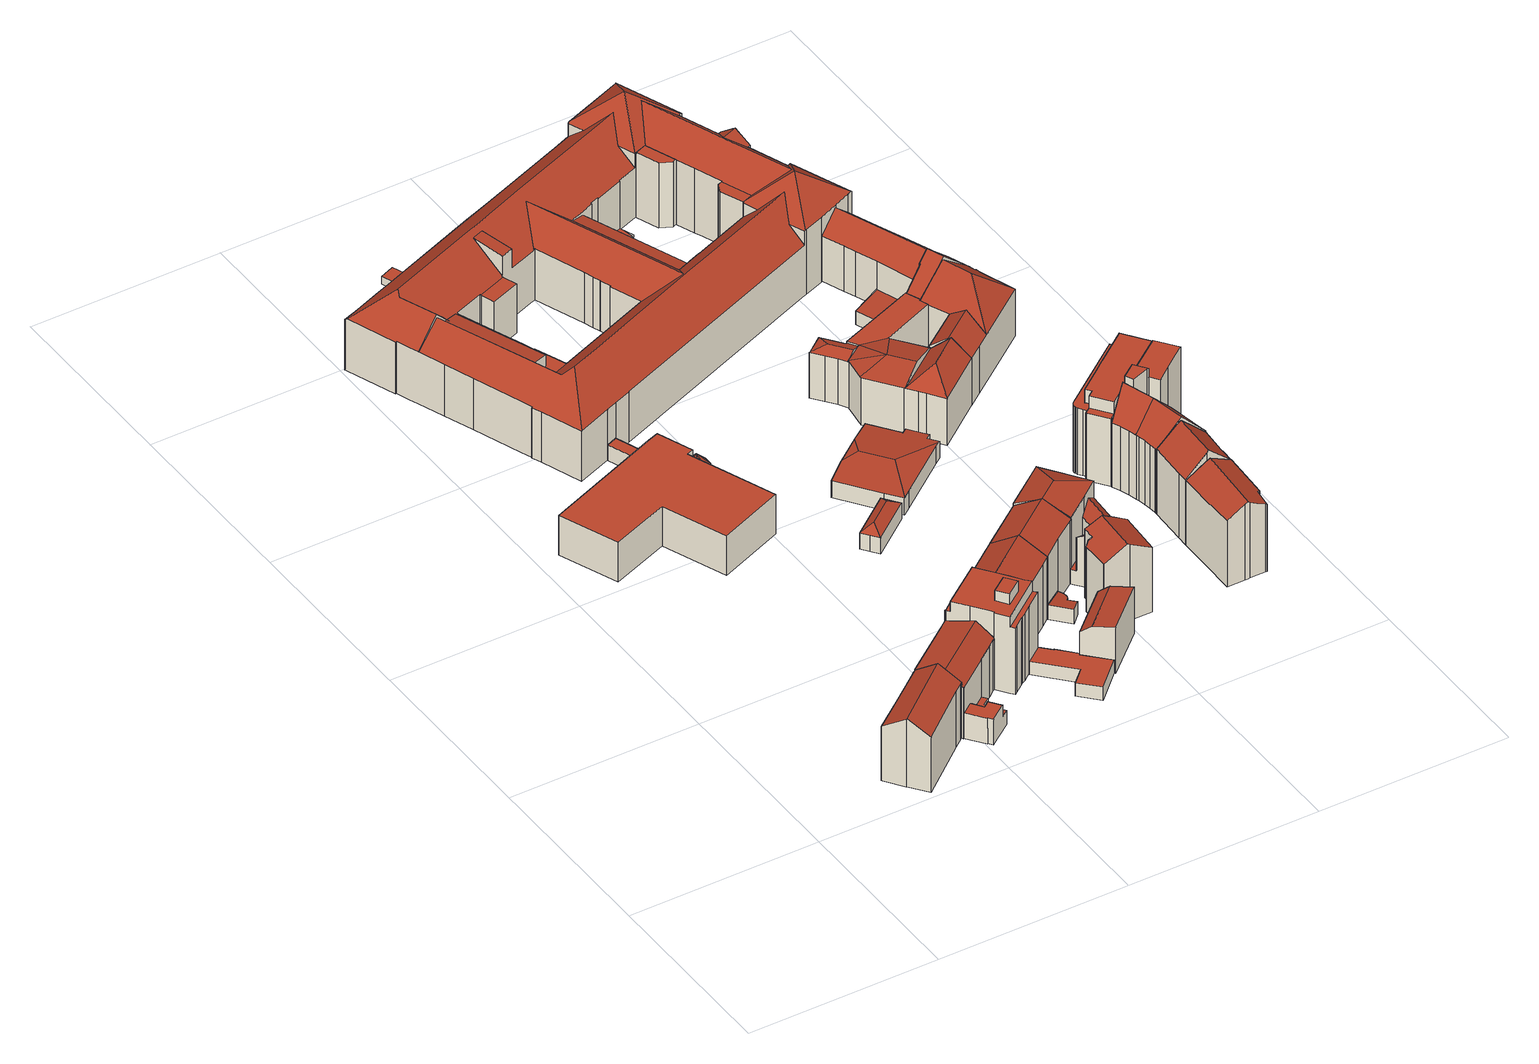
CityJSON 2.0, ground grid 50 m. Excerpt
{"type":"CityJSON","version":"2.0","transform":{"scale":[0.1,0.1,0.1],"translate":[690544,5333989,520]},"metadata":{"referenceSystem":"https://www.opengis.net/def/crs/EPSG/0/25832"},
"CityObjects":{
"building1":{"type":"Building","attributes":{"Gemeindeschluessel":"09162000","HoeheDach":"540.269","HoeheGrund":"521.000","Methode":"1000","NiedrigsteTraufeDesGebaeudes":"536.360","Geometrietyp2DReferenz":"3000","function":"31001_1000","roofType":"3100","measuredHeight":19.27,"storeysAboveGround":5},"geometry":[{"type":"MultiSurface","lod":"2","boundaries":[[[0,1,2,3]],[[4,5,6,7]],[[8,9,10,11,12,13]],[[12,14,5,4,15,13]],[[3,2,16,17]],[[18,19,1,0]],[[20,21,22,23]],[[7,6,21,20]],[[24,25,26,27,10,9]],[[26,16,2,1,19,28,29,27]],[[0,3,17,25,24,9,8,13,15,4,7,20,23,30,31,18]],[[29,28,31,30,23,22]],[[17,16,26,25]],[[31,28,19,18]],[[11,10,27,29,22,21,6,5,14,12]]],"semantics":{"surfaces":[{"type":"WallSurface"},{"type":"RoofSurface"},{"type":"GroundSurface"}],"values":[0,0,0,0,0,0,0,0,0,1,2,0,0,0,1]}}]},
"building2":{"type":"Building","attributes":{"Gemeindeschluessel":"09162000","HoeheDach":"538.961","HoeheGrund":"521.009","Methode":"2000","NiedrigsteTraufeDesGebaeudes":"524.890","Geometrietyp2DReferenz":"3000","function":"31001_9998","roofType":"3100","measuredHeight":17.95,"storeysAboveGround":5},"geometry":[{"type":"MultiSurface","lod":"2","boundaries":[[[32,33,34,35]],[[31,36,37,23]],[[38,39,40,41,42,43,44,45]],[[46,47,48,49,50,51,52,53,54,55,56,57,58]],[[59,60,61,62]],[[63,50,49,64]],[[59,65,45,44,66,60]],[[67,51,50,63]],[[62,61,68,69]],[[41,70,71,42]],[[72,73,33,32]],[[43,74,66,44]],[[75,76,65,59,62,69,77,78,79,0,80,31,23,81,72,32,35,67,63,64,82,83]],[[42,71,74,43]],[[0,55,54,80]],[[64,49,48,82]],[[79,56,55,0]],[[84,68,61,60,66,74,71,70,85]],[[23,37,86,81]],[[38,76,75,39]],[[52,34,33,73,86,37,36,53]],[[78,77,84,85,58,57]],[[81,86,73,72]],[[82,48,47,83]],[[76,38,45,65]],[[67,35,34,52,51]],[[75,83,47,46,40,39]],[[40,46,58,85,70,41]],[[78,57,56,79]],[[69,68,84,77]],[[31,80,54,53,36]]],"semantics":{"surfaces":[{"type":"WallSurface"},{"type":"RoofSurface"},{"type":"GroundSurface"}],"values":[0,0,1,1,0,0,0,0,0,0,0,0,2,0,0,0,0,1,0,0,1,0,0,0,0,0,0,0,0,0,0]}}]},
"building3":{"type":"Building","attributes":{"Gemeindeschluessel":"09162000","HoeheDach":"531.530","HoeheGrund":"520.329","Methode":"2000","NiedrigsteTraufeDesGebaeudes":"524.670","Geometrietyp2DReferenz":"3000","function":"31001_3051","roofType":"1000","measuredHeight":11.2,"storeysAboveGround":3},"geometry":[{"type":"MultiSurface","lod":"2","boundaries":[[[87,88,89,90]],[[91,92,93,89]],[[94,95,88,87]],[[91,89,88,95]],[[96,97,98,99]],[[100,101,102,103]],[[90,89,93,104,105]],[[106,91,95,94]],[[107,108,97,96]],[[99,109,100,103,106,94,87,90,105,107,96]],[[103,102,92,91,106]],[[105,104,108,107]],[[101,110,98,97,108,104,93,92,102]],[[109,110,101,100]],[[99,98,110,109]]],"semantics":{"surfaces":[{"type":"WallSurface"},{"type":"RoofSurface"},{"type":"GroundSurface"}],"values":[0,0,0,1,0,0,0,0,0,2,0,0,1,0,0]}}]},
"building4":{"type":"Building","attributes":{"Gemeindeschluessel":"09162000","HoeheDach":"545.730","HoeheGrund":"521.060","Methode":"2000","NiedrigsteTraufeDesGebaeudes":"539.850","Geometrietyp2DReferenz":"3000","function":"31001_1000","roofType":"1000","measuredHeight":24.67,"storeysAboveGround":6},"geometry":[{"type":"MultiSurface","lod":"2","boundaries":[[[111,112,113,114]],[[115,116,117,118,119,120,121,122,123,113,112],[124,125,126,127]],[[128,129,130,131]],[[122,121,132,133,134,123]],[[135,136,115,112,111,137,138]],[[139,140,141,142]],[[143,144,145,146,147,148]],[[149,150,129,128]],[[126,151,152,127]],[[153,154,155,156]],[[144,143,153,156,157,139,142,158,159,160,161,136,135,138,149,128,131,162,163,164,165,134,133,132,166,167,145]],[[168,120,119,169]],[[158,142,141,169,119,118,159]],[[163,170,171,164]],[[151,172,173,152]],[[138,137,150,149]],[[111,114,171,170,174,130,129,150,137]],[[162,174,170,163]],[[125,172,151,126]],[[123,134,165,164,171,114,113]],[[157,175,140,139]],[[161,160,117,116,115,136]],[[124,173,172,125]],[[159,118,117,160]],[[131,130,174,162]],[[156,155,175,157]],[[143,148,154,153]],[[141,140,175,155,154,148,147,146,176,168,169]],[[127,152,173,124]],[[120,168,176,146,145,167,166,132,121]]],"semantics":{"surfaces":[{"type":"WallSurface"},{"type":"RoofSurface"},{"type":"GroundSurface"}],"values":[0,1,0,0,0,0,0,0,0,0,2,0,0,0,1,0,1,0,0,0,0,0,0,0,0,0,0,1,0,0]}}]},
"building5":{"type":"Building","attributes":{"Gemeindeschluessel":"09162000","HoeheDach":"526.450","HoeheGrund":"520.320","Methode":"2000","NiedrigsteTraufeDesGebaeudes":"523.258","Geometrietyp2DReferenz":"3000","function":"31001_3051","roofType":"3600","measuredHeight":6.13},"geometry":[{"type":"MultiSurface","lod":"2","boundaries":[[[177,178,179,180]],[[181,182,183,184]],[[185,186,187,188]],[[189,190,191,192]],[[191,190,193,178,177]],[[189,185,188,193,190]],[[188,187,178]],[[194,192,191,177,180]],[[186,195,196,187]],[[185,189,192,194,181,184,195,186]],[[178,182,179]],[[178,196,183]],[[181,194,180,179,182]],[[187,196,178]],[[193,188,178]],[[195,184,183,196]],[[178,183,182]]],"semantics":{"surfaces":[{"type":"RoofSurface"},{"type":"WallSurface"},{"type":"GroundSurface"}],"values":[0,1,1,1,0,1,0,1,1,2,0,0,1,0,0,1,0]}}]},
"building6":{"type":"Building","attributes":{"Gemeindeschluessel":"09162000","HoeheDach":"524.285","HoeheGrund":"520.601","Methode":"1000","NiedrigsteTraufeDesGebaeudes":"524.285","Geometrietyp2DReferenz":"3000","function":"31001_2000","roofType":"1000","measuredHeight":3.68,"storeysAboveGround":1},"geometry":[{"type":"MultiSurface","lod":"2","boundaries":[[[197,198,199,200]],[[198,201,202,199]],[[203,204,205,206]],[[197,207,208,209,210,211,203,206,201,198]],[[208,207,212,213]],[[197,200,212,207]],[[209,214,215,210]],[[210,215,216,211]],[[211,216,204,203]],[[213,212,200,199,202,205,204,216,215,214]],[[209,208,213,214]],[[206,205,202,201]]],"semantics":{"surfaces":[{"type":"WallSurface"},{"type":"GroundSurface"},{"type":"RoofSurface"}],"values":[0,0,0,1,0,0,0,0,0,2,0,0]}}]},
"building7":{"type":"Building","attributes":{"Gemeindeschluessel":"09162000","HoeheDach":"542.620","HoeheGrund":"520.954","Methode":"2000","NiedrigsteTraufeDesGebaeudes":"538.317","Geometrietyp2DReferenz":"3000","function":"31001_9998","roofType":"3100","measuredHeight":21.67,"storeysAboveGround":5},"geometry":[{"type":"MultiSurface","lod":"2","boundaries":[[[217,218,219,220,221,222,223,224]],[[225,226,227,228,229,230,231,232,233,234]],[[234,221,220,225]],[[228,235,236,229]],[[232,223,222,233]],[[236,235,237,238,219,218]],[[227,237,235,228]],[[226,238,237,227]],[[231,224,223,232]],[[225,220,219,238,226]],[[233,222,221,234]],[[230,217,224,231]],[[229,236,218,217,230]]],"semantics":{"surfaces":[{"type":"RoofSurface"},{"type":"GroundSurface"},{"type":"WallSurface"}],"values":[0,1,2,2,2,0,2,2,2,2,2,2,2]}}]},
"building8":{"type":"Building","attributes":{"Gemeindeschluessel":"09162000","HoeheDach":"522.970","HoeheGrund":"520.866","Methode":"2000","NiedrigsteTraufeDesGebaeudes":"522.970","Geometrietyp2DReferenz":"3000","function":"31001_9998","roofType":"1000","measuredHeight":2.1,"storeysAboveGround":1},"geometry":[{"type":"MultiSurface","lod":"2","boundaries":[[[239,240,241,242]],[[243,244,240,239]],[[240,244,245,241]],[[242,246,243,239]],[[246,245,244,243]],[[242,241,245,246]]],"semantics":{"surfaces":[{"type":"WallSurface"},{"type":"RoofSurface"},{"type":"GroundSurface"}],"values":[0,0,1,2,0,0]}}]},
"building9":{"type":"Building","attributes":{"Gemeindeschluessel":"09162000","HoeheDach":"527.171","HoeheGrund":"520.770","Methode":"2000","NiedrigsteTraufeDesGebaeudes":"525.265","Geometrietyp2DReferenz":"3000","function":"31001_3051","roofType":"3200","measuredHeight":6.4,"storeysAboveGround":1},"geometry":[{"type":"MultiSurface","lod":"2","boundaries":[[[247,248,249,250]],[[251,252,249,253]],[[254,255,251,253,256,257]],[[253,249,248,256]],[[247,250,258,259]],[[256,248,247,257]],[[254,259,260,255]],[[257,247,259,254]],[[260,259,258,252]],[[258,250,249,252]],[[255,260,252,251]]],"semantics":{"surfaces":[{"type":"RoofSurface"},{"type":"WallSurface"},{"type":"GroundSurface"}],"values":[0,1,2,1,0,1,1,1,0,0,1]}}]},
"building10":{"type":"Building","attributes":{"Gemeindeschluessel":"09162000","HoeheDach":"533.542","HoeheGrund":"520.411","Methode":"2000","NiedrigsteTraufeDesGebaeudes":"530.713","Geometrietyp2DReferenz":"3000","function":"31001_9998","roofType":"1000","measuredHeight":13.13,"storeysAboveGround":3},"geometry":[{"type":"MultiSurface","lod":"2","boundaries":[[[261,262,263,264]],[[265,266,267,268]],[[263,262,267,266,269]],[[270,265,268,261,264]],[[264,263,269,270]],[[265,270,269,266]],[[261,268,267,262]]],"semantics":{"surfaces":[{"type":"RoofSurface"},{"type":"GroundSurface"},{"type":"WallSurface"}],"values":[0,1,2,2,0,2,2]}}]},
"building11":{"type":"Building","attributes":{"Gemeindeschluessel":"09162000","HoeheDach":"524.669","HoeheGrund":"520.561","Methode":"2000","NiedrigsteTraufeDesGebaeudes":"523.819","Geometrietyp2DReferenz":"3000","function":"31001_2000","roofType":"1000","measuredHeight":4.11},"geometry":[{"type":"MultiSurface","lod":"2","boundaries":[[[271,272,273,274]],[[275,276,277,278]],[[275,278,279,280]],[[281,282,277,276]],[[283,284,285,286]],[[281,287,288,282]],[[286,285,273,272,289,290,279,278,277,282,288]],[[291,290,289,292]],[[292,289,272,271]],[[274,273,285,284]],[[280,279,290,291]],[[287,283,286,288]],[[283,287,281,276,275,280,291,292,271,274,284]]],"semantics":{"surfaces":[{"type":"WallSurface"},{"type":"RoofSurface"},{"type":"GroundSurface"}],"values":[0,0,0,0,0,0,1,0,0,0,0,0,2]}}]},
"building12":{"type":"Building","attributes":{"Gemeindeschluessel":"09162000","HoeheDach":"542.190","HoeheGrund":"520.632","Methode":"2000","NiedrigsteTraufeDesGebaeudes":"538.326","Geometrietyp2DReferenz":"3000","function":"31001_1000","roofType":"3100","measuredHeight":21.56,"storeysAboveGround":5},"geometry":[{"type":"MultiSurface","lod":"2","boundaries":[[[287,293,294,295,296,297,298,281]],[[295,299,300,296]],[[287,238,301,302,293]],[[238,303,304,305,300,301]],[[297,305,304,298]],[[281,303,238,287]],[[294,221,299,295]],[[298,304,303,281]],[[302,301,300,299,221]],[[293,302,221,294]],[[296,300,305,297]]],"semantics":{"surfaces":[{"type":"GroundSurface"},{"type":"WallSurface"},{"type":"RoofSurface"}],"values":[0,1,1,2,1,1,1,1,2,1,1]}}]},
"building13":{"type":"Building","attributes":{"Gemeindeschluessel":"09162000","HoeheDach":"542.030","HoeheGrund":"520.240","Methode":"2000","NiedrigsteTraufeDesGebaeudes":"538.519","Geometrietyp2DReferenz":"3000","function":"31001_1000","roofType":"3100","measuredHeight":21.79,"storeysAboveGround":5},"geometry":[{"type":"MultiSurface","lod":"2","boundaries":[[[306,307,308,309]],[[310,311,312,313]],[[314,315,316,317,318,319,320,321]],[[317,322,323,312,311,318]],[[321,320,324,325]],[[326,316,315,314,321,325,327,328,329,306,309,330,310,313,331]],[[329,332,307,306]],[[324,333,334,328,327,325]],[[320,319,318,311,335,308,307,332,334,333,324]],[[328,334,332,329]],[[335,311,310,330,309,308]],[[326,322,317,316]],[[331,323,322,326]],[[313,312,323,331]]],"semantics":{"surfaces":[{"type":"WallSurface"},{"type":"RoofSurface"},{"type":"GroundSurface"}],"values":[0,0,0,1,0,2,0,0,1,0,0,0,0,0]}}]},
"building14":{"type":"Building","attributes":{"Gemeindeschluessel":"09162000","HoeheDach":"526.790","HoeheGrund":"520.690","Methode":"2000","NiedrigsteTraufeDesGebaeudes":"525.146","Geometrietyp2DReferenz":"3000","function":"31001_3051","roofType":"3200","measuredHeight":6.1,"storeysAboveGround":1},"geometry":[{"type":"MultiSurface","lod":"2","boundaries":[[[336,337,338,339]],[[340,341,342,343]],[[344,345,346,347]],[[348,349,350,351]],[[352,353,354,355,342,341,356,350,349,357,358,359,360,361]],[[346,345,362,352,361,363,338,337]],[[364,365,353,352,362]],[[366,357,349,348]],[[344,367,368,364,362,345]],[[369,370,371,372,355,354,353,365]],[[359,358,357,366,373,374]],[[343,342,355,372]],[[351,350,356,375]],[[338,363,360,359,374,376,377,339]],[[361,360,363]],[[369,365,364,368]],[[347,346,337,336]],[[371,370,369,368,367,344,347,336,339,377,376,374,373,366,348,351,375,340,343,372]],[[375,356,341,340]]],"semantics":{"surfaces":[{"type":"WallSurface"},{"type":"RoofSurface"},{"type":"GroundSurface"}],"values":[0,0,0,0,1,1,1,0,0,0,0,0,0,0,1,0,0,2,0]}}]},
"building15":{"type":"Building","attributes":{"name":"Klinikum der Ludwig-Maximilians-Universität München Campus Innenstadt","Gemeindeschluessel":"09162000","HoeheDach":"546.290","HoeheGrund":"520.540","Methode":"9999","NiedrigsteTraufeDesGebaeudes":"521.151","Geometrietyp2DReferenz":"3000","function":"31001_3051","roofType":"3200","measuredHeight":25.75,"storeysAboveGround":4},"geometry":[{"type":"MultiSurface","lod":"2","boundaries":[[[378,379,380,381,382,383,384]],[[385,386,387,388,389,390,391,392]],[[393,394,395,396,397,398]],[[399,384,383,400,401,402]],[[403,404,405,406,407,408,409,410,411]],[[412,413,414,415]],[[416,417,418,419]],[[420,421,422,423,424,425]],[[426,427,428,429,430,431]],[[432,433,414,413,434]],[[435,436,437]],[[438,439,432,434,440,441,442]],[[440,434,413,412]],[[443,444,445]],[[446,447,448,449]],[[423,450,451,452,424]],[[436,453,454,437]],[[455,456,457,458]],[[459,460,461,462]],[[463,464,465,466]],[[467,468,469,470]],[[471,472,473,474,475,476,477]],[[478,479,445,444,480,481,482,483]],[[396,484,485,486,487,447,446]],[[401,400,383,488,489,490,491]],[[492,493,494,495,496,497]],[[476,498,499,500,501,450,423,422,502]],[[503,504,505,506]],[[507,508,509,510,511,501,500,512,392,391,513,514,515,516,517,518]],[[449,397,396,446]],[[382,381,519,520,488,383]],[[521,522,523,524,525,526,527,528,529,530,531,532,533,534,463,466,535,536,537,538,539,540,541,542,455,458,543,544,467,470,503,506,545,546,547,548,549,550,551,552,553,554,555,556,557,495,494,493,388,387,386,385,558,559,560,561,416,419],[420,425,562,563,564,565,566,567,568,569,570,571,439,438,442,572,573,574,575,576,577,578,579,580,459,462,581,582,583,584,585,421],[586,587,588,589,590,591,592,593,594,595,596,597,598,599,600,601,602,603,604,605,606,607,608,609,411,410,409,610]],[[470,469,504,503]],[[430,429,598,597,596,611]],[[590,589,612,613,614,591]],[[490,615,616,617,618,619,431,430,611,435,437,454,620,621,622,398,397,623,624,461,460,625,626,627,443,445,479,628,629,630,631,632,633,634,635,491]],[[610,636,637,586]],[[425,424,452,562]],[[489,488,520,615,490]],[[478,483,638]],[[547,639,640,548]],[[435,611,596,595,594,593,592,591,614,622,621,620,453,436]],[[515,514,641,642,557,556,555,554]],[[534,643,464,463]],[[539,538,537,644,402,645,646,540]],[[647,635,634,633,632,631,630,629,628,479,478,638,505,504,469,468,648,649,457,456]],[[650,497,496,642,641,514,513]],[[651,652,653,481]],[[654,655,656]],[[657,658,659,502,422,421,585,584,583]],[[536,660,644,537]],[[529,528,527,526,525,471,477,655,654,661,662]],[[609,663,403,411]],[[626,664,665,576,575,574,627]],[[666,667,668,669]],[[670,671,380,379,378]],[[566,565,564,672,673,674,675,567]],[[475,418,417,498,476]],[[523,473,472,524]],[[441,440,412,518,517,676,651,481,480]],[[586,637,677,587]],[[669,668,407,406]],[[530,678,679,531]],[[602,601,426,431,619,603]],[[680,665,664,681,682,683]],[[529,662,678,530]],[[684,685,686,687,688,689,690,691,658,657,485,484,396,395,668,667,692,693]],[[512,500,499,560,559,558,385,392]],[[499,498,417,416,561,560]],[[666,669,406,405]],[[391,390,389,492,497,650,513]],[[533,694,643,534]],[[588,695,612,589]],[[449,448,696,697,624,623,397]],[[599,428,427,600]],[[533,532,531,679,698,694]],[[691,659,658]],[[505,638,483,482,639,547,546,545,506]],[[517,516,515,554,553,552,551,676]],[[577,680,683,578]],[[481,653,640,639,482]],[[551,550,549,652,651,676]],[[568,567,675,699,700,569]],[[405,404,667,666]],[[691,690,656,655,477,476,502,659]],[[542,541,701,647,456,455]],[[679,678,662,661,654,656,690,689,688,687,686,685,684,698]],[[600,427,426,601]],[[605,604,603,619,618,617]],[[571,433,432,439]],[[580,579,682,681,625,460,459]],[[696,448,447,487]],[[519,381,380,671]],[[652,549,548,640,653]],[[614,613,612,695,677,637,636,408,407,668,395,394,393,398,622]],[[535,466,465,702,660,536]],[[644,660,702,465,464,643,694,698,684,693,703,399,402]],[[409,408,636,610]],[[487,486,697,696]],[[452,451,672,564,563,562]],[[493,492,389,388]],[[616,704,607,606,605,617]],[[520,519,671,670,692,667,404,403,663,705,704,616,615]],[[454,453,620]],[[701,646,645,402,401,491,635,647]],[[522,521,419,418,475,474]],[[598,429,428,599]],[[703,693,692,670,378,384,399]],[[608,705,663,609]],[[557,642,496,495]],[[664,626,625,681]],[[624,697,486,485,657,583,582,581,462,461]],[[522,474,473,523]],[[415,700,699,675,674,673,672,451,450,501,511,510,509,508,507,518,412]],[[578,683,682,579]],[[540,646,701,541]],[[649,648,468,467,544,543]],[[607,704,705,608]],[[571,570,569,700,415,414,433]],[[576,665,680,577]],[[458,457,649,543]],[[587,677,695,588]],[[524,472,471,525]],[[574,573,572,442,441,480,444,443,627]]],"semantics":{"surfaces":[{"type":"RoofSurface"},{"type":"WallSurface"},{"type":"GroundSurface"}],"values":[0,1,0,1,1,1,1,1,0,0,1,1,1,1,0,0,0,1,1,1,1,0,0,1,0,1,0,1,0,1,1,2,1,1,1,0,1,1,1,1,1,1,1,1,1,0,0,0,1,1,1,1,1,1,1,1,1,0,1,0,1,1,1,1,0,1,0,1,1,0,0,1,1,1,1,1,1,1,1,1,0,1,1,1,0,1,0,1,1,1,1,1,1,1,0,1,0,1,0,1,1,1,0,1,0,1,1,0,1,1,1,1,1,0,1,1,1,1,1,1,1,1,1,1]}}]},
"building16":{"type":"Building","attributes":{"Gemeindeschluessel":"09162000","HoeheDach":"541.976","HoeheGrund":"520.630","Methode":"1000","NiedrigsteTraufeDesGebaeudes":"538.742","Geometrietyp2DReferenz":"3000","function":"31001_9998","roofType":"3200","measuredHeight":21.35,"storeysAboveGround":5},"geometry":[{"type":"MultiSurface","lod":"2","boundaries":[[[706,297,296,707,708,709]],[[710,711,712,713,714]],[[715,712,709,708,716]],[[714,713,715,716,717]],[[296,714,717,707]],[[707,717,716,708]],[[297,710,714,296]],[[706,709,712,711]],[[706,711,710,297]],[[712,715,713]]],"semantics":{"surfaces":[{"type":"GroundSurface"},{"type":"RoofSurface"},{"type":"WallSurface"}],"values":[0,1,2,1,2,2,2,2,2,1]}}]},
"building17":{"type":"Building","attributes":{"Gemeindeschluessel":"09162000","HoeheDach":"536.750","HoeheGrund":"520.437","Methode":"2000","NiedrigsteTraufeDesGebaeudes":"524.550","Geometrietyp2DReferenz":"3000","function":"31001_9998","roofType":"3100","measuredHeight":16.31},"geometry":[{"type":"MultiSurface","lod":"2","boundaries":[[[718,719,720,721]],[[722,723,724,725,726,727]],[[728,729,730,731]],[[732,728,731,722,727]],[[733,734,735,736,737]],[[738,739,740,718,721,741,742,726,725,743]],[[732,742,741,744,729,728]],[[733,737,724,723,730,745]],[[719,718,740,746]],[[743,725,724,737,736]],[[735,738,743,736]],[[740,739,734,733,745,746]],[[742,732,727,726]],[[721,720,744,741]],[[738,735,734,739]],[[731,730,723,722]],[[719,746,745,730,729,744,720]]],"semantics":{"surfaces":[{"type":"WallSurface"},{"type":"RoofSurface"},{"type":"GroundSurface"}],"values":[0,0,0,1,1,2,0,1,0,0,0,0,0,0,0,0,1]}}]},
"building18":{"type":"Building","attributes":{"Gemeindeschluessel":"09162000","HoeheDach":"542.116","HoeheGrund":"520.380","Methode":"1000","NiedrigsteTraufeDesGebaeudes":"538.590","Geometrietyp2DReferenz":"3000","function":"31001_1000","roofType":"3100","measuredHeight":21.74,"storeysAboveGround":5},"geometry":[{"type":"MultiSurface","lod":"2","boundaries":[[[747,748,749,750,751,752]],[[753,754,755,756,757,758,759,749,748,760]],[[750,749,759,761]],[[762,763,753,760,764,765]],[[761,759,758,766]],[[767,768,769,770,771,772]],[[773,774,755,754,753,763]],[[764,760,748,747,775,769,768,767]],[[765,764,767,772]],[[776,777,766,758,757,756]],[[761,766,777,776,774,773,763,762,765,772,771,770,778,752,751,750]],[[775,747,752,778,770,769]],[[776,756,755,774]]],"semantics":{"surfaces":[{"type":"WallSurface"},{"type":"RoofSurface"},{"type":"GroundSurface"}],"values":[0,1,0,0,0,0,0,1,0,0,2,0,0]}}]},
"building19":{"type":"Building","attributes":{"Gemeindeschluessel":"09162000","HoeheDach":"541.074","HoeheGrund":"520.800","Methode":"2000","NiedrigsteTraufeDesGebaeudes":"533.323","Geometrietyp2DReferenz":"3000","function":"31001_3051","roofType":"3100","measuredHeight":20.27,"storeysAboveGround":3},"geometry":[{"type":"MultiSurface","lod":"2","boundaries":[[[779,780,781,782]],[[783,784,785,786,787,788]],[[789,790,791,792,793,794]],[[794,795,796,797,798,799,789]],[[800,801,802,803]],[[804,799,798,805]],[[806,807,808,809,810,811,812]],[[783,788,801,800]],[[813,814,815,816]],[[817,818,819,820,781,780,821,822]],[[791,823,824,825,792]],[[826,827,824,823,782,781,820]],[[805,798,797,828]],[[829,830,831,811,810]],[[832,833,834,835,822,821]],[[836,832,821,780,779,837]],[[838,825,824,827]],[[813,839,840,841,814]],[[838,842,843,793,792,825]],[[844,845,846,818,817]],[[828,797,796,847]],[[826,848,849,807,806,850,851,852,853,854,784,783,800,803,839,813,816,833,832,836,804,805,828,847,855,856,857,858,842,838,827]],[[859,860,861,831,830]],[[855,862,863,856]],[[864,841,840,865]],[[853,866,867,854]],[[826,820,819,848]],[[868,817,822,835]],[[794,793,843,869,870,863,862,795]],[[871,786,844,817,872]],[[850,861,860,851]],[[804,836,837,790,789,799]],[[872,817,868]],[[857,870,869,858]],[[807,849,846,845,808]],[[816,815,834,833]],[[795,862,855,847,796]],[[871,872,873]],[[839,803,802,865,840]],[[782,823,791,790,837,779]],[[844,786,785,874]],[[873,872,868,835,834,815,814,841,864]],[[853,852,859,830,829,875,866]],[[876,809,808,845,844]],[[849,848,819,818,846]],[[866,875,876,844,874,867]],[[806,812,861,850]],[[870,857,856,863]],[[787,786,871]],[[801,788,787,871,873,864,865,802]],[[784,854,867,874,785]],[[829,810,809,876,875]],[[851,860,859,852]],[[812,811,831,861]],[[858,869,843,842]]],"semantics":{"surfaces":[{"type":"WallSurface"},{"type":"RoofSurface"},{"type":"GroundSurface"}],"values":[0,0,0,1,0,0,0,0,0,1,1,0,0,1,0,0,0,0,0,1,0,2,1,0,1,0,0,0,1,1,0,0,0,0,0,0,0,0,0,1,1,1,0,1,0,1,0,0,0,1,0,0,0,1,0]}}]},
"building20":{"type":"Building","attributes":{"Gemeindeschluessel":"09162000","HoeheDach":"544.601","HoeheGrund":"520.371","Methode":"1000","NiedrigsteTraufeDesGebaeudes":"538.491","Geometrietyp2DReferenz":"3000","function":"31001_9998","roofType":"3100","measuredHeight":24.23,"storeysAboveGround":5},"geometry":[{"type":"MultiSurface","lod":"2","boundaries":[[[877,878,879,880,881]],[[882,883,884,885]],[[886,887,888,889,881,880,890]],[[752,750,891,889,888]],[[752,888,887,770]],[[892,886,890,893]],[[893,890,880,879]],[[885,884,891,750]],[[883,882,878,877]],[[882,885,750,752,770,892,893,879,878]],[[883,877,881,889,891,884]],[[886,892,770,887]]],"semantics":{"surfaces":[{"type":"WallSurface"},{"type":"RoofSurface"},{"type":"GroundSurface"}],"values":[0,0,1,0,0,0,0,0,0,2,1,0]}}]},
"building21":{"type":"Building","attributes":{"Gemeindeschluessel":"09162000","HoeheDach":"545.300","HoeheGrund":"520.603","Methode":"2000","NiedrigsteTraufeDesGebaeudes":"538.413","Geometrietyp2DReferenz":"3000","function":"31001_1000","roofType":"3100","measuredHeight":24.7,"storeysAboveGround":6},"geometry":[{"type":"MultiSurface","lod":"2","boundaries":[[[894,895,896,897,898]],[[899,900,901,902]],[[903,904,905,906]],[[907,908,909,910]],[[911,912,913,914]],[[915,916,917,918,919]],[[920,921,922,923]],[[911,924,925,926,912]],[[910,909,927,928]],[[904,929,930,931,918,917,905]],[[928,927,932,933]],[[934,935,925,924]],[[936,937,896,895]],[[931,926,925,935,901,900,919,918]],[[897,896,937,938,939,913,912,926,931]],[[915,919,900,899]],[[902,901,935,934]],[[940,941,921,920]],[[942,923,922,930,929]],[[942,929,904,903]],[[943,939,938,944]],[[906,905,917,916]],[[894,907,910,928,933,940,920,923,942,903,906,916,915,899,902,934,924,911,914,943,944,936,895]],[[914,913,939,943]],[[944,938,937,936]],[[922,921,941,932,927,909,908,898,897,931,930]],[[894,898,908,907]],[[933,932,941,940]]],"semantics":{"surfaces":[{"type":"WallSurface"},{"type":"RoofSurface"},{"type":"GroundSurface"}],"values":[0,0,0,0,0,0,0,0,0,1,0,0,0,1,1,0,0,0,0,0,0,0,2,0,0,1,0,0]}}]},
"building22":{"type":"Building","attributes":{"Gemeindeschluessel":"09162000","HoeheDach":"539.690","HoeheGrund":"520.881","Methode":"2000","NiedrigsteTraufeDesGebaeudes":"539.690","Geometrietyp2DReferenz":"3000","function":"31001_1000","roofType":"1000","measuredHeight":18.81,"storeysAboveGround":6},"geometry":[{"type":"MultiSurface","lod":"2","boundaries":[[[945,946,947,948]],[[949,950,946,945]],[[951,952,953,954]],[[955,956,957,953,952,958,959,960,961,962,963,964,965,947,946,950]],[[955,950,949,966,967]],[[968,964,963,969]],[[970,965,964,968]],[[971,961,960,972]],[[973,956,955,967]],[[972,960,959,974]],[[975,962,961,971]],[[969,963,962,975]],[[976,958,952,951]],[[954,953,957,977]],[[974,959,958,976]],[[976,951,954,977,973,967,966,949,945,948,970,968,969,975,971,972,974]],[[977,957,956,973]],[[948,947,965,970]]],"semantics":{"surfaces":[{"type":"WallSurface"},{"type":"RoofSurface"},{"type":"GroundSurface"}],"values":[0,0,0,1,0,0,0,0,0,0,0,0,0,0,0,2,0,0]}}]},
"building23":{"type":"Building","attributes":{"Gemeindeschluessel":"09162000","HoeheDach":"525.580","HoeheGrund":"520.800","Methode":"1000","NiedrigsteTraufeDesGebaeudes":"524.588","Geometrietyp2DReferenz":"3000","function":"31001_3051","roofType":"1000","measuredHeight":4.78,"storeysAboveGround":1},"geometry":[{"type":"MultiSurface","lod":"2","boundaries":[[[978,979,980,804,981,982]],[[832,983,984,985]],[[804,980,986,836]],[[987,985,984,988,978,982]],[[988,984,983,986,980,979,978]],[[836,986,983,832]],[[832,985,987,982,981,804,836]]],"semantics":{"surfaces":[{"type":"WallSurface"},{"type":"RoofSurface"},{"type":"GroundSurface"}],"values":[0,0,0,0,1,0,2]}}]},
"building24":{"type":"Building","attributes":{"Gemeindeschluessel":"09162000","HoeheDach":"543.549","HoeheGrund":"520.850","Methode":"2000","NiedrigsteTraufeDesGebaeudes":"540.078","Geometrietyp2DReferenz":"3000","function":"31001_1000","roofType":"1000","measuredHeight":22.7,"storeysAboveGround":8},"geometry":[{"type":"MultiSurface","lod":"2","boundaries":[[[945,989,990,991]],[[992,993,994,995,996,997]],[[994,998,999,995]],[[968,1000,1001,970]],[[969,1002,1000,968]],[[991,990,1003,1004]],[[1005,1006,989,945]],[[998,1007,1003,990,989,1006,1001,1000,1002,999]],[[1004,1008,1009,1010,1011,1012,975,1013,969,968,970,1005,945,991]],[[1004,1003,1007,1008]],[[970,1001,1006,1005]],[[1010,993,992,1011]],[[1012,997,996,975]],[[1011,992,997,1012]],[[994,993,1010,1009,1008,1007,998]],[[996,995,999,1002,969,1013,975]]],"semantics":{"surfaces":[{"type":"WallSurface"},{"type":"RoofSurface"},{"type":"GroundSurface"}],"values":[0,1,0,0,0,0,0,1,2,0,0,0,0,0,0,0]}}]},
"building25":{"type":"Building","attributes":{"Gemeindeschluessel":"09162000","HoeheDach":"540.691","HoeheGrund":"520.690","Methode":"2000","NiedrigsteTraufeDesGebaeudes":"533.400","Geometrietyp2DReferenz":"3000","function":"31001_3051","roofType":"3200","measuredHeight":20,"storeysAboveGround":3},"geometry":[{"type":"MultiSurface","lod":"2","boundaries":[[[1014,824,1015,1016]],[[1017,1018,1019,1020,1021,1022,1023,1024,1025]],[[1026,1027,1028,1029,1030,1031]],[[1032,1033,1034,1035]],[[1036,1017,1025,1037]],[[1038,1018,1017,1036]],[[1039,1040,1041,1033,1032]],[[1041,1021,1020,1019,1034,1033]],[[1042,1043,1029,1028]],[[1044,1045,1039,1032,1035,1046]],[[1047,1048,1049,1045,1044,1046,1050,1038,1036,1037,1051,1052,1014,1016,1053,1054,1055,1056,1042,1028,1027,1026,1057,1058]],[[1059,1060,1023,1022]],[[1025,1024,1061,824,1014,1052,1051,1037]],[[1049,1040,1039,1045]],[[1062,1063,1043,1042,1056,1055]],[[1060,1059,1058,1057,1026,1031]],[[1054,1064,1062,1055]],[[1049,1048,1047,1058,1059,1022,1021,1041,1040]],[[1035,1034,1019,1018,1038,1050,1046]],[[1054,1053,1016,1015,1065,1064]],[[1023,1060,1031,1030,1029,1043,1063,1062,1064,1065,1015,824,1061,1024]]],"semantics":{"surfaces":[{"type":"WallSurface"},{"type":"RoofSurface"},{"type":"GroundSurface"}],"values":[0,1,0,1,0,0,1,0,0,0,2,1,0,0,0,0,0,0,0,0,1]}}]},
"building26":{"type":"Building","attributes":{"Gemeindeschluessel":"09162000","HoeheDach":"545.860","HoeheGrund":"520.750","Methode":"1000","NiedrigsteTraufeDesGebaeudes":"543.440","Geometrietyp2DReferenz":"3000","function":"31001_1000","roofType":"1000","measuredHeight":25.11,"storeysAboveGround":7},"geometry":[{"type":"MultiSurface","lod":"2","boundaries":[[[1066,1067,1068,1069,1070]],[[1071,1067,1066,1072]],[[1073,1074,1075,1076,1077,1078,1079,1080,1081,1082]],[[1071,1083,1084,1074,1073,1068,1067]],[[1085,1077,1076,1086]],[[1072,1066,1070,1087]],[[1088,1081,1080,1089]],[[1089,1080,1079,1090]],[[1091,1085,1086,1092,1084,1083,1071,1072,1087,1093,1088,1089,1090]],[[1082,1069,1068,1073]],[[1092,1086,1076,1075,1074,1084]],[[1085,1091,1090,1079,1078,1077]],[[1070,1069,1082,1081,1088,1093,1087]]],"semantics":{"surfaces":[{"type":"RoofSurface"},{"type":"WallSurface"},{"type":"GroundSurface"}],"values":[0,1,0,1,1,1,1,1,2,1,1,1,1]}}]}
},
"vertices":[
[462,138,10],[462,138,166],[458,135,166],[458,135,10],[368,207,10],[368,207,168],[392,225,168],[392,225,10],[232,100,10],[265,55,10],[265,55,201],[232,100,166],[230,103,164],[230,103,10],[311,164,166],[311,164,10],[435,117,167],[435,117,10],[464,139,10],[464,139,166],[396,228,10],[396,228,168],[398,230,168],[398,230,10],[266,53,10],[301,7,10],[301,7,166],[266,53,203],[433,182,200],[430,186,203],[430,186,10],[433,182,10],
[548,343,10],[548,343,170],[583,296,186],[583,296,10],[433,182,186],[398,230,170],[543,170,49],[562,184,49],[552,197,49],[497,156,49],[517,128,49],[533,140,49],[554,112,49],[574,126,49],[552,197,153],[551,198,153],[594,230,154],[613,244,154],[616,246,154],[618,248,154],[592,284,190],[441,171,190],[465,139,158],[462,138,158],[465,133,154],[466,134,154],[467,133,153],[511,80,10],[511,80,82],[510,78,82],[510,78,10],[616,246,10],[613,244,10],[574,126,10],[554,112,82],[618,248,10],[501,90,82],[501,90,10],[497,156,82],[517,128,82],[543,339,10],[543,339,170],[533,140,82],[562,184,10],[543,170,10],[501,89,10],[466,134,10],[465,133,10],[465,139,10],[525,325,10],[594,230,10],[551,198,10],[501,89,82],[467,133,82],[525,325,170],
[360,1420,3],[360,1420,47],[401,1312,47],[401,1312,3],[373,1302,47],[373,1302,115],[401,1312,115],[332,1409,3],[332,1409,47],[508,986,3],[508,986,115],[336,919,115],[336,919,3],[119,1026,3],[119,1026,115],[59,1180,115],[59,1180,3],[437,1220,115],[437,1220,3],[373,1302,3],[419,1213,3],[419,1213,115],[271,1085,3],[271,1085,115],
[556,333,199],[556,333,228],[662,411,228],[662,411,199],[583,296,228],[610,259,228],[618,248,228],[616,246,228],[639,215,228],[749,297,228],[736,311,228],[717,338,228],[695,368,228],[682,312,228],[703,283,228],[662,253,228],[641,282,228],[550,343,11],[550,343,199],[552,344,199],[552,344,11],[736,311,11],[717,338,11],[695,368,11],[556,333,11],[583,296,11],[548,343,199],[548,343,11],[653,209,11],[653,209,199],[647,204,199],[647,204,11],[714,255,11],[757,287,11],[758,288,11],[758,288,199],[757,287,199],[714,255,199],[550,344,11],[550,344,199],[662,253,257],[641,282,257],[690,236,11],[690,236,199],[680,230,199],[680,230,11],[678,228,11],[639,215,11],[616,246,11],[618,248,11],[610,259,11],[576,363,11],[588,372,11],[654,421,11],[662,411,11],[749,297,11],[750,296,11],[749,297,199],[639,215,199],[588,372,199],[654,421,199],[703,283,257],[682,312,257],[576,363,199],[678,228,199],[750,296,199],
[457,1231,33],[470,1258,65],[441,1247,33],[441,1246,33],[441,1269,3],[441,1269,33],[460,1285,33],[460,1285,3],[500,1246,3],[500,1268,3],[500,1268,33],[500,1246,33],[482,1230,3],[482,1230,33],[457,1230,33],[457,1230,3],[482,1231,33],[441,1246,3],[483,1285,3],[483,1285,33],
[804,89,6],[878,159,6],[878,159,43],[804,89,43],[822,216,6],[822,216,43],[785,263,6],[785,263,43],[826,219,43],[826,219,6],[760,135,6],[795,169,6],[714,255,6],[758,288,6],[784,261,6],[760,135,43],[795,169,43],[714,255,43],[758,288,43],[784,261,43],
[695,368,226],[695,367,226],[813,455,226],[812,456,225],[771,510,183],[769,508,184],[748,492,184],[654,421,184],[812,456,10],[854,400,10],[850,397,10],[829,381,10],[736,311,10],[695,368,10],[654,421,10],[748,492,10],[769,508,10],[771,510,10],[829,381,183],[736,311,183],[850,397,183],[854,400,183],
[264,2144,9],[264,2144,30],[240,2208,30],[240,2208,9],[303,2158,9],[303,2158,30],[278,2223,30],[278,2223,9],
[770,877,53],[755,897,53],[740,917,53],[734,881,72],[634,836,8],[634,836,53],[740,917,8],[664,796,8],[649,816,8],[755,897,8],[770,877,8],[670,832,72],[664,796,53],[649,816,53],
[934,317,107],[822,216,107],[842,195,128],[954,297,128],[992,258,4],[880,157,4],[822,216,4],[934,317,4],[880,157,135],[992,258,135],
[908,403,6],[908,403,41],[904,398,42],[904,398,6],[911,428,6],[909,434,6],[909,434,38],[911,428,39],[912,422,39],[912,422,6],[906,440,6],[906,440,38],[896,356,6],[921,380,6],[921,380,42],[896,356,47],[854,400,6],[854,400,47],[911,409,41],[912,415,40],[912,415,6],[911,409,6],
[812,456,6],[771,510,6],[889,598,6],[930,543,6],[971,488,6],[966,484,6],[889,598,183],[930,543,222],[813,455,222],[812,456,221],[906,440,184],[966,484,183],[971,488,183],
[967,393,2],[967,393,197],[969,427,197],[969,427,2],[1012,423,2],[1012,423,220],[1029,422,211],[1029,422,2],[993,305,2],[1005,305,2],[1010,305,2],[1010,305,217],[1005,305,220],[993,305,214],[944,307,187],[944,307,2],[1069,304,185],[1075,419,185],[943,308,187],[943,308,2],[1069,304,2],[943,309,2],[945,384,2],[957,394,2],[989,425,2],[1075,419,2],[957,394,192],[943,309,187],[945,384,185],[989,425,208],
[680,1027,7],[680,1027,55],[698,1041,58],[698,1041,7],[956,1054,7],[956,1054,51],[942,1043,54],[942,1043,7],[783,887,7],[783,887,55],[755,925,55],[755,925,7],[907,1089,7],[907,1089,54],[921,1100,51],[921,1100,7],[831,1002,68],[954,1015,55],[955,1016,55],[960,1019,54],[945,1069,51],[853,1161,54],[848,1157,55],[835,1147,57],[798,1118,62],[779,1071,68],[784,887,55],[730,1066,63],[804,902,55],[941,1005,55],[853,1161,7],[784,887,7],[804,902,7],[941,1005,7],[954,1015,7],[955,1016,7],[960,1019,7],[848,1157,7],[835,1147,7],[945,1069,7],[798,1118,7],[730,1066,7],
[257,1601,180],[282,1611,177],[301,1618,175],[210,1851,175],[192,1844,177],[180,1840,178],[167,1835,180],[1070,1997,5],[1072,1997,5],[1073,1998,5],[1079,2000,5],[1079,2000,187],[1073,1998,187],[1072,1997,187],[1070,1997,189],[562,2004,209],[670,1726,209],[693,1666,209],[736,1752,145],[628,2029,145],[535,2074,209],[145,1826,209],[167,1835,193],[145,1826,217],[83,1803,152],[310,1681,145],[312,1682,145],[312,1682,21],[573,1782,21],[573,1782,145],[573,1782,146],[573,1782,5],[312,1682,5],[310,1681,5],[880,2124,186],[880,2124,189],[911,2044,189],[911,2044,186],[1119,1897,5],[1119,1897,188],[1181,1739,188],[1181,1739,5],[958,1838,5],[959,1836,5],[959,1836,188],[958,1838,186],[934,1896,186],[934,1896,5],[313,1908,145],[326,1873,145],[403,1902,145],[390,1937,145],[389,1938,145],[312,1909,145],[872,2054,189],[901,2040,189],[849,2112,189],[390,1940,147],[390,1940,203],[361,2017,216],[849,2112,5],[872,2054,5],[849,2112,186],[849,2113,187],[849,2113,5],[847,2113,146],[847,2113,186],[830,2157,186],[736,1752,142],[772,1766,136],[665,2043,136],[628,2029,142],[986,1849,186],[957,1925,186],[945,1921,186],[421,1952,203],[391,2028,216],[9,1994,5],[9,1994,148],[52,2009,148],[52,2009,5],[718,2065,5],[718,2065,147],[696,2057,147],[696,2057,5],[192,1505,5],[192,1505,147],[194,1505,149],[194,1505,5],[430,2153,5],[430,2153,148],[486,2174,148],[486,2174,5],[1022,1676,188],[1075,1696,188],[1125,1717,189],[1170,1735,189],[1180,1738,189],[1063,1789,263],[1020,1675,188],[795,2245,186],[856,2219,228],[848,2113,187],[894,2233,263],[782,2286,188],[780,2285,186],[772,1766,145],[803,1778,145],[803,1778,52],[772,1766,58],[192,1844,165],[185,1861,165],[177,1883,165],[108,1922,217],[1069,2025,207],[1069,2025,5],[1064,2039,5],[1061,2045,5],[1061,2045,213],[1064,2039,218],[1118,1896,189],[1111,1893,189],[1110,1894,188],[1076,1822,239],[957,1836,188],[560,2202,5],[560,2202,147],[732,2267,148],[732,2267,5],[981,2068,239],[986,2054,239],[1001,2015,239],[1016,1975,239],[1025,1953,239],[1071,1996,189],[1023,2023,218],[1042,2073,188],[1041,2073,188],[1041,2075,188],[1003,2173,188],[925,2212,239],[210,1851,145],[192,1844,145],[1180,1738,5],[1170,1735,5],[1125,1717,5],[1075,1696,5],[1022,1676,5],[1020,1675,5],[1018,1675,5],[407,1438,5],[406,1437,5],[360,1420,5],[332,1409,5],[243,1374,5],[242,1374,5],[202,1481,5],[183,1534,5],[136,1660,5],[108,1736,5],[83,1803,5],[73,1828,5],[61,1861,5],[59,1861,5],[11,1988,5],[126,2038,5],[168,2054,5],[780,2285,5],[782,2286,5],[783,2287,5],[944,2348,5],[1010,2178,5],[1008,2178,5],[1002,2175,5],[1003,2173,5],[1041,2075,5],[1041,2073,5],[1042,2073,5],[1043,2074,5],[1049,2076,5],[1071,1996,5],[1110,1894,5],[1111,1893,5],[1118,1896,5],[945,1921,5],[957,1925,5],[957,1926,5],[957,1927,5],[939,1975,5],[930,1996,5],[913,2041,5],[912,2044,5],[911,2044,5],[901,2040,5],[848,2113,5],[847,2113,5],[793,2093,5],[793,2091,5],[807,2055,5],[723,2023,5],[713,2052,5],[722,2055,5],[719,2063,5],[697,2055,5],[803,1778,5],[804,1776,5],[956,1835,5],[957,1836,5],[564,1809,5],[565,1810,5],[557,1830,5],[549,1853,5],[501,1981,5],[501,1982,5],[497,1980,5],[496,1980,5],[421,1952,5],[390,1940,5],[389,1940,5],[389,1938,5],[390,1937,5],[403,1902,5],[326,1873,5],[313,1908,5],[312,1909,5],[312,1911,5],[235,1882,5],[234,1882,5],[235,1880,5],[284,1750,5],[292,1730,5],[300,1708,5],[574,1782,5],[389,1940,147],[549,1853,148],[501,1981,150],[501,1982,150],[185,1861,145],[235,1880,145],[234,1882,147],[235,1882,147],[312,1911,147],[421,1952,147],[496,1980,146],[497,1980,146],[665,2043,145],[697,2055,145],[719,2063,145],[793,2091,145],[793,2093,147],[812,2202,228],[593,2120,228],[527,2095,228],[461,2070,228],[386,2041,228],[356,2030,228],[200,1971,228],[114,1938,228],[574,1782,147],[564,1809,147],[780,2285,148],[783,2287,188],[944,2348,188],[1043,2074,188],[1049,2076,188],[202,1481,147],[108,1736,151],[73,1828,153],[61,1861,153],[11,1988,153],[168,2054,148],[126,2038,148],[1058,2036,218],[1008,2178,190],[1010,2178,189],[944,2348,189],[1018,1675,147],[1018,1675,186],[1002,1716,186],[804,1776,147],[956,1835,147],[956,1835,186],[136,1660,150],[407,1438,147],[406,1437,147],[300,1708,145],[793,2091,12],[807,2055,12],[344,1600,21],[344,1600,145],[604,1701,145],[604,1701,21],[282,1611,145],[301,1618,145],[957,1926,187],[957,1927,187],[939,1975,187],[930,1996,187],[1002,2175,190],[565,1810,148],[360,1420,147],[332,1409,147],[723,2023,12],[719,2063,12],[722,2055,12],[713,2052,12],[298,1493,228],[374,1522,228],[634,1623,228],[700,1649,228],[766,1674,228],[986,1759,228],[1028,1776,228],[970,1798,186],[294,1581,145],[270,1503,209],[242,1374,146],[557,1830,148],[665,2043,58],[697,2055,52],[243,1374,147],[913,2041,187],[912,2044,187],[59,1861,151],[183,1534,149],[236,1592,209],[284,1750,145],[292,1730,145],
[1035,535,6],[889,599,6],[1002,684,6],[1084,572,6],[971,488,188],[1035,535,188],[1084,572,188],[987,586,220],[930,543,220],[1002,684,188],[1002,684,187],[889,599,188],
[1012,423,4],[1012,423,167],[989,425,167],[989,425,4],[1025,528,45],[1025,528,140],[1035,535,149],[1035,535,4],[971,488,4],[971,488,45],[975,472,45],[975,472,140],[1022,469,140],[1022,469,45],[966,484,45],[1047,421,168],[1075,419,140],[1077,447,140],[1084,572,140],[1055,550,168],[1077,447,4],[1075,419,4],[1029,422,4],[990,453,4],[966,484,4],[1084,572,4],[990,453,151],[1047,421,167],[1029,422,167],
[1316,468,217],[1324,468,221],[1381,471,191],[1381,471,4],[1324,468,4],[1316,468,4],[1315,289,219],[1335,289,208],[1356,289,197],[1361,289,194],[1361,290,194],[1369,342,192],[1376,344,189],[1311,289,221],[1376,344,4],[1311,289,4],[1315,289,4],[1304,289,217],[1304,289,4],[1369,342,4],[1256,289,191],[1257,385,188],[1259,466,186],[1259,466,4],[1257,385,4],[1256,289,4],[1335,289,4],[1356,289,4],[1263,466,188],[1361,289,4],[1361,290,4],[1263,466,4],
[1121,1418,135],[1121,1418,141],[1137,1379,141],[1137,1379,135],[870,1300,8],[884,1278,8],[884,1278,141],[883,1280,141],[883,1280,137],[870,1300,137],[1172,1442,133],[1172,1442,186],[1198,1452,211],[1271,1480,139],[1271,1480,137],[1223,1462,183],[1123,1716,183],[1075,1696,136],[1098,1638,136],[1110,1608,136],[1131,1554,136],[850,1325,8],[850,1325,137],[828,1355,137],[828,1355,8],[1131,1554,8],[1110,1608,8],[1121,1141,8],[1061,1223,8],[1061,1223,141],[1062,1222,141],[1062,1222,139],[1092,1181,184],[1121,1141,140],[897,1358,8],[897,1358,138],[903,1350,138],[903,1350,8],[934,1314,141],[1003,1301,141],[1141,1355,141],[1133,1377,141],[1102,1410,141],[916,1339,141],[1215,1407,211],[1293,1435,135],[1288,1436,139],[1133,1377,8],[1293,1435,8],[1098,1638,8],[937,1128,139],[937,1128,140],[1014,1123,184],[1102,1410,8],[913,1338,8],[913,1338,138],[916,1339,137],[1173,1439,8],[1173,1439,186],[1288,1436,8],[874,1388,8],[874,1388,138],[875,1387,138],[1225,1592,8],[1225,1592,138],[955,1234,159],[1003,1299,141],[1002,1301,141],[1075,1696,8],[1141,1355,8],[1002,1301,8],[997,1047,8],[968,1087,8],[956,1103,8],[935,1130,8],[874,1211,8],[1125,1717,8],[1170,1735,8],[1193,1676,8],[1204,1647,8],[956,1103,140],[968,1087,140],[997,1047,139],[1125,1717,182],[1170,1735,137],[872,1347,148],[830,1355,137],[935,1130,141],[874,1211,141],[934,1314,137],[1204,1647,137],[1193,1676,137],[892,1286,141],[925,1308,141],[909,1297,148],[874,1215,141],[937,1128,141],[999,1175,159],
[1390,591,185],[1390,591,4],[1320,592,4],[1320,592,241],[1325,592,246],[1382,515,4],[1382,515,190],[1382,504,190],[1382,504,4],[1260,497,187],[1259,466,188],[1316,468,241],[1321,468,246],[1263,594,188],[1381,471,190],[1260,497,4],[1263,594,4],
[1320,592,6],[1390,591,6],[1390,591,188],[1328,592,253],[1320,592,245],[1306,756,6],[1306,756,235],[1349,772,187],[1349,772,6],[1238,706,6],[1238,706,188],[1229,728,187],[1229,728,6],[1263,594,6],[1263,594,186],[1262,594,186],[1262,594,6],[1375,693,6],[1375,693,185],[1380,666,184],[1380,666,6],[1295,778,6],[1278,765,6],[1278,765,247],[1283,769,253],[1295,778,237],[1253,654,6],[1253,654,187],[1252,660,187],[1252,660,6],[1367,720,6],[1367,720,186],[1371,706,186],[1262,598,186],[1262,598,6],[1246,682,188],[1251,663,187],[1311,684,253],[1260,616,187],[1260,616,6],[1359,746,6],[1359,746,186],[1390,594,6],[1390,594,188],[1388,617,185],[1385,639,184],[1257,635,6],[1257,635,188],[1246,682,6],[1385,639,6],[1388,617,6],
[1383,941,9],[1383,941,197],[1296,875,197],[1296,875,9],[1369,960,9],[1369,960,197],[1184,815,9],[1184,815,197],[1185,819,197],[1185,819,9],[1256,875,197],[1190,826,197],[1187,823,197],[1184,811,197],[1185,807,197],[1187,803,197],[1194,793,197],[1201,782,197],[1221,797,197],[1210,811,197],[1270,856,197],[1282,895,9],[1256,875,9],[1210,811,9],[1221,797,9],[1270,856,9],[1194,793,9],[1187,803,9],[1190,826,9],[1185,807,9],[1201,782,9],[1184,811,9],[1187,823,9],
[1056,1524,46],[1057,1524,46],[1131,1554,56],[1057,1524,8],[1056,1524,8],[1102,1410,46],[1096,1425,46],[1096,1425,8],[1173,1439,56],[1066,1499,8],[1066,1499,46],
[1383,941,235],[1430,878,235],[1430,878,9],[1226,726,201],[1229,728,201],[1241,737,201],[1205,785,201],[1201,782,201],[1190,774,201],[1241,737,235],[1205,785,235],[1210,811,235],[1270,856,235],[1221,797,235],[1295,778,235],[1295,778,9],[1296,876,9],[1296,876,235],[1278,765,235],[1278,765,9],[1241,737,9],[1229,728,9],[1226,726,9],[1190,774,9],[1205,785,9],
[1293,1435,7],[1296,1429,135],[1296,1429,7],[1141,1355,140],[1164,1298,142],[1160,1295,138],[1175,1250,138],[1194,1195,138],[1195,1196,139],[1237,1328,207],[1210,1405,207],[1133,1377,140],[1301,1397,7],[1302,1398,7],[1305,1406,7],[1305,1406,134],[1302,1398,138],[1301,1397,139],[1088,1186,181],[1175,1250,181],[1160,1295,147],[1061,1223,146],[1141,1355,7],[1133,1377,7],[1164,1298,7],[1121,1141,139],[1157,1168,139],[1194,1195,139],[1303,1412,7],[1303,1412,134],[1088,1186,7],[1121,1141,7],[1061,1223,7],[1195,1196,7],[1194,1195,7],[1157,1168,7],[1160,1295,7],[1210,1405,7],[1289,1434,7],[1292,1427,7],[1291,1427,7],[1297,1410,7],[1298,1410,7],[1334,1301,7],[1335,1300,7],[1335,1300,139],[1334,1301,140],[1289,1434,138],[1297,1410,139],[1298,1410,138],[1291,1427,139],[1292,1427,138],
[1305,756,259],[1348,772,259],[1354,773,259],[1331,804,259],[1295,778,259],[1348,772,8],[1305,756,8],[1354,773,234],[1355,774,234],[1355,773,234],[1372,751,234],[1408,778,234],[1446,807,234],[1473,827,234],[1433,880,234],[1430,878,234],[1331,804,234],[1354,773,8],[1355,774,8],[1408,778,8],[1372,751,8],[1295,778,8],[1430,878,8],[1433,880,8],[1473,827,8],[1446,807,8],[1355,773,8],[1331,804,8]
]}
